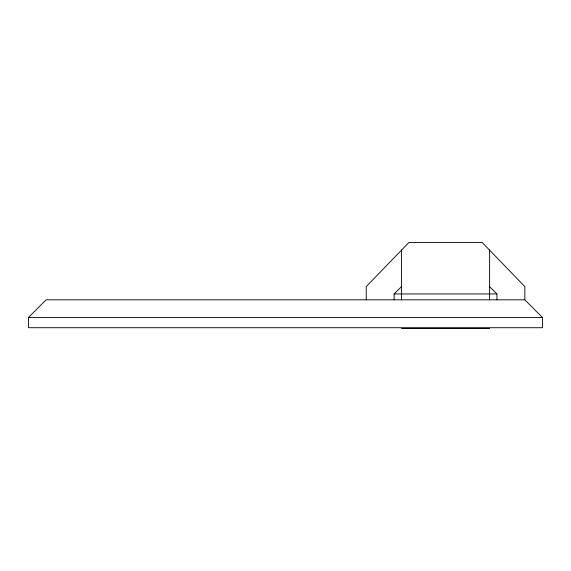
<?xml version="1.0" encoding="UTF-8"?>
<svg xmlns="http://www.w3.org/2000/svg" width="571" height="571" viewBox="0 0 571 571"><rect width="100%" height="100%" fill="white"/><g stroke="black" fill="none" stroke-linecap="round" stroke-linejoin="round"><path stroke-width="0.86" d="M524.849 299.818L46.151 299.818L28.55 317.44L28.55 327.718L542.45 327.718L542.45 317.44L524.849 299.818L524.849 286.599L482.252 242.547L408.829 242.547L366.247 286.599L366.247 299.818M394.147 299.818L394.147 293.944L401.492 286.599M394.147 293.944L496.934 293.944L496.934 299.818M28.55 317.44L542.45 317.44M401.492 328.453L489.597 328.453M489.597 286.599L496.934 293.944M489.597 249.891L489.597 299.818M401.492 249.891L401.492 299.818"/></g></svg>
